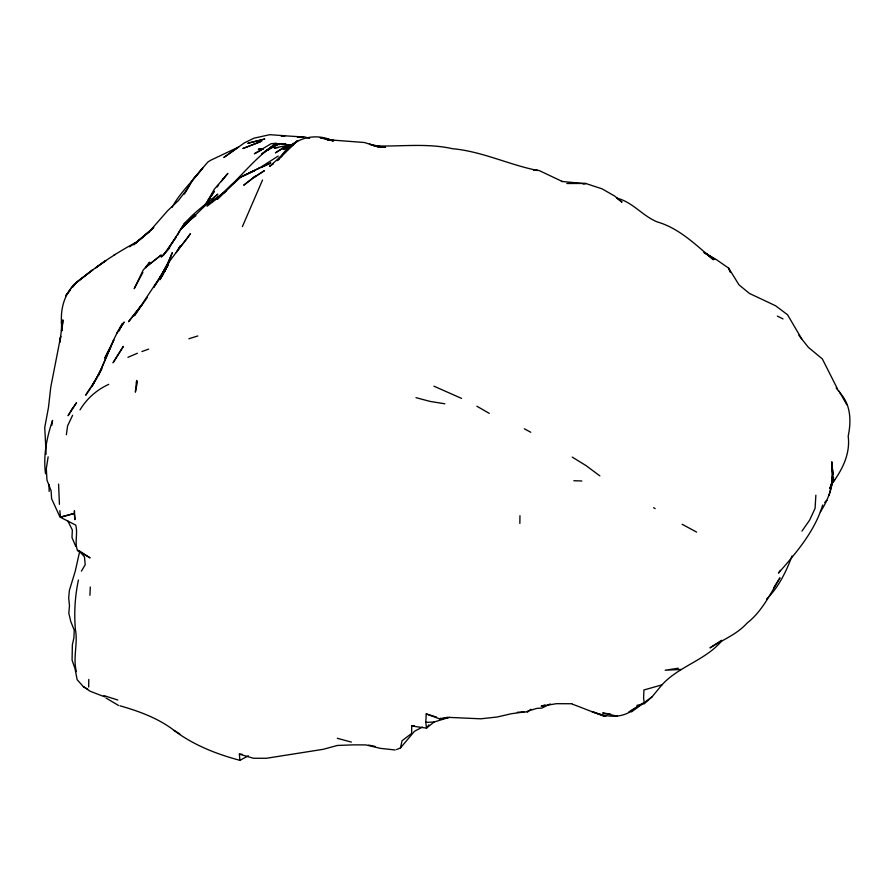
<?xml version="1.0" encoding="UTF-8"?>
<svg xmlns="http://www.w3.org/2000/svg" width="895" height="895" viewBox="0 0 895 895"><rect width="100%" height="100%" fill="white"/><g stroke="black" fill="none" stroke-linecap="round" stroke-linejoin="round"><path stroke-width="1.34" d="M62.035 330.501L62.885 319.884L62.628 323.833M414.441 725.655L411.678 725.99L411.666 733.419L402.045 740.758L400.479 747.929L396.552 749.551M829.005 495.427L832.227 482.998L831.813 461.775L832.786 474.719L832.35 468.342C834.532 483.792 828.636 499.13 820.346 511.918M61.486 330.77L61.576 321.506L61.598 323.565C60.133 307.231 65.525 290.237 79.051 280.336C96.783 266.352 115.31 253.363 135.29 242.791M58.578 484.106L59.428 504.31M88.683 687.036L88.784 679.394M519.961 515.766L519.861 523.418M89.925 595.309L90.305 587.008M411.678 725.99L426.49 728.127L425.796 722.354L426.233 713.93L436.503 717.063M815.871 495.192L815.076 508.382L809.639 520.118L801.942 531.127M829.989 488.681L832.227 482.998L832.686 476.095M59.808 342.405L62.035 325.388L62.046 330.691M60.054 341.677L60.726 336.196L50.769 387.155L48.464 407.527L44.75 427.452L46.115 454.212M66.353 434.69L67.606 425.852L72.618 415.258M51.832 425.248L52.57 420.37C46.708 437.655 43.139 455.477 45.522 473.779M78.436 579.982C74.945 596.26 74.005 612.985 75.393 629.509C78.1 643.326 72.708 657.803 76.377 671.586M48.14 456.864L46.316 468.566L46.965 480.067L51.127 490.863L51.586 498.66L59.752 516.538M831.936 478.724L832.507 476.05M79.677 551.409L75.281 571.122L69.396 590.364L68.691 597.804L69.474 605.702L68.825 613.153L70.727 621.41L74.24 630.169L73.916 637.732L72.361 644.903L72.081 660.13L75.012 668.699L77.171 679.741L83.369 686.644L90.048 691.208L104.793 696.892M830.079 488.2L833.547 477.639L830.124 488.099L832.227 482.998M791.997 556.019C786.179 571.692 778.661 587.198 766.579 599.046M822.706 505.004C814.685 531.406 796.304 552.741 778.449 573.102L780.395 570.361M242.411 226.58L262.537 180.007M119.102 330.949L122.525 323.431C112.199 339.641 106.606 358.101 98.36 375.363L101.694 368.762L91.704 386.718L97.689 376.504M98.36 375.363L113.81 339.91L112.647 342.337M111.483 344.765L104.771 358.168L110.421 347.204M161.872 276.41L170.833 258.129L163.74 272.964M91.704 386.718L101.694 368.762M184.437 194.081L193.577 178.597L207.897 161.995L210.694 160.25L238.708 146.981L223.828 157.464L244.458 142.842L253.99 138.177L269.787 134.686L285.035 135.783L280.996 135.85M162.006 275.671L168.092 264.92L161.223 277.148M207.595 202.348L210.056 198.019M208.546 200.614L209.911 198.231M171.997 207.45C179.929 192.694 192.604 181.293 202.751 168.036L191.619 181.293L186.641 189.852L178.295 200.67L167.611 210.75L149.174 231.827L133.668 244.794L153.783 227.498L138.602 240.408L129.685 246.807M107.366 353.201L110.633 347.517M177.523 235.24C185.712 217.127 203.467 206.801 217.821 194.148L211.488 199.619M831.242 484.564C841.882 470.759 850.552 454.168 848.191 436.145C851.413 420.874 850.899 404.283 839.465 392.323M163.136 274.317L159.97 279.71L169.312 261.553L190.467 233.662L187.928 237.343M81.423 571.167L85.215 564.7L84.443 556.802L78.805 550.514L77.507 550.537C74.33 542.571 78.066 533.498 75.739 525.108L60.424 517.299L59.864 510.665M176.281 252.58L180.398 245.812L177.389 250.656L187.29 238.271M184.157 223.884L194.786 215.158L184.157 223.884L168.942 247.859L176.337 236.739L164.199 254.023L169.681 247.68L161.29 256.988L164.389 254.337M165.127 269.775L153.783 287.306L166.94 266.911M168.137 264.998L134.362 315.734L147.272 297.464M204.731 205.347L214.352 191.25L207.897 200.569L214.341 189.158L223.481 178.586L222.43 179.626M120.008 328.42L124.159 322.066L116.853 333.208M95.317 380.196L85.663 395.221L90.63 388.139M142.864 272.449L134.216 288.671L143.043 270.357L149.655 262.19L145.885 267.885M211.287 195.848L212.764 193.622M217.183 186.954L218.66 184.728M268.489 149.935L269.988 147.709L276.991 143.67L283.961 143.659L288.436 145.337M204.977 205.559L208.009 201.185L203.053 206.902M773.851 587.59L779.959 577.834C770.427 593.777 762.025 611.498 747.045 623.121C736.865 634.499 722.489 639.88 709.97 647.89L721.515 640.317M636.871 705.417L644.411 703.604L652.119 696.769L661.942 684.865M428.828 724.872L426.49 728.127L434.019 722.052L449.379 717.287M830.649 485.325L834.699 479.877M268.522 149.644L274.922 143.368L271.095 143.692L254.393 153.761L261.463 150.036M69.967 290.539L65.704 295.775L73.692 284.845L92.867 269.775L76.78 282.149L72.517 287.384M221.177 181.64L227.889 173.384L222.933 179.134M400.479 747.929L414.519 731.249L422.518 727.064M662.199 684.608C678.969 666.26 705.629 660.174 721.885 640.742M281.108 156.659C291.938 138.77 314.111 131.654 333.186 140.974L320.209 137.673L334.103 140.582L327.76 139.833M207.092 206.23L221.289 195.188L217.205 199.406L240.319 177.355L259.248 168.081L240.319 177.355L231.178 185.041L221.289 195.188L211.444 201.822C233.684 186.619 249.011 163.416 270.626 147.44M279.218 158.616L277.338 160.574L297.464 140.694L286.31 150.628L278.311 159.165L282.373 155.148L269.451 166.425L273.445 163.83M566.837 183.509L585.643 183.453L602.066 188.845L614.708 196.094L622.014 202.158L616.968 198.175C632.687 202.069 642.431 215.863 657.187 221.893C679.417 228.292 696.165 245.219 713.416 259.751L705.797 253.319L714.881 259.427L703.94 252.446L716.559 259.751L728.698 268.176L738.979 284.834L749.417 293.426L775.607 305.777L787.522 314.738L801.819 339.093L808.297 347.26L822.36 358.973L837.642 389.213M79.991 409.91C86.849 398.566 96.638 389.884 108.765 384.335M206.219 204.172L209.385 201.431M517.288 712.286L527.714 711.861L530.847 709.209M135.738 243.06L149.174 231.827M652.119 696.769L645.53 701.691M268.813 148.749L261.62 154.153L270.693 147.406M195.871 215.661L189.393 220.461L181.305 228.762L205.089 205.716L219.42 196.665M631.445 711.939L643.706 702.944M211.444 201.822L226.222 191.083L222.844 193.51M260.926 167.51L270.805 162.957L258.588 168.573L278.2 156.054M630.662 711.122L642.107 703.862M628.872 711.917L643.684 702.832M631.445 711.111C611.912 723.35 591.349 710.63 572.386 704.231M115.22 254.37L113.732 255.232M260.49 141.79L242.847 148.548L261.754 141.074M279.083 143.703L264.998 151.456L279.083 143.703L292.217 145.337M120.019 705.808C139.072 711.268 158.158 718.159 174.022 730.342L174.122 730.454C193.342 745.009 216.735 754.216 239.894 760.314L248.374 755.816M550.257 703.962L541.9 708.068L536.843 708.393L527.244 711.301L527.714 711.861M297.632 141.276L283.167 149.476L288.201 147.854M127.918 357.329L137.416 353.245M141.913 351.545L148.648 349.117M544.977 704.902L541.229 706.189L556.332 703.694L572.039 703.738M188.856 338.769L197.806 335.949M661.797 684.899L643.908 690L643.583 698.167L644.411 703.604M60.289 517.075L74.296 513.45L74.43 510.743L74.923 519.626L74.296 513.45L60.424 517.299L62.437 517.131M447.813 717.219L439.814 718.953L426.233 713.93M678.309 668.218L665.175 670.232L680.927 669.46M583.104 183.833L585.643 183.453M523.933 711.995L511.19 713.762L497.24 716.996L480.749 718.808L449.614 717.41L439.814 718.953L442.924 719.021L440.362 718.237M291.927 144.598L274.15 147.988L278.088 147.641M263.331 148.783L258.353 149.23L263.275 148.95M281.332 135.581L303.383 136.991L298.18 137.047M425.796 722.354L434.019 722.052M297.341 136.991L304.3 136.834L309.648 138.367M374.58 145.885C400.624 146.769 426.758 142.909 452.49 148.704C482.058 151.367 508.729 164.725 537.571 170.453L533.465 169.983M573.829 480.738L581.806 480.973M561.467 181.416L585.386 183.699M239.894 760.314L239.379 754.138L241.918 754.228M326.888 139.654L364.41 142.506L379.279 147.172L369.523 144.24L383.921 147.328L374.378 146.053M378.775 146.556L385.555 147.295L379.234 146.567M534.091 169.983L539.148 170.531L562.485 181.584M395.198 749.976L380.174 748.332L365.91 744.909L353.357 744.864L337.381 745.457L323.173 749.316L266.24 758.3L253.352 758.255L239.379 754.138M374.177 145.986L376.705 146.277M610.58 714.109L602.693 713.002L617.091 716.112M444.826 403.779L430.115 401.419L415.985 397.66M368.762 745.11L375.072 746.419M337.292 738.285L351.388 742.1M103.909 695.583L117.748 700.013M605.848 716.347L591.975 711.615L604.405 716.38M289.007 145.639L283.961 143.659L287.832 145.236M433.896 386.159L461.585 398.409M279.262 144.733L275.649 143.144L277.014 144.867M777.375 316.103L783.035 318.944M682.091 524.269L696.612 532.089M524.336 428.794L530.78 432.274M118.565 705.484L106.013 698.033M476.856 406.218L489.252 413.356M83.369 686.644L87.699 689.128M77.507 550.537L90.104 557.887L78.805 550.514M572.241 457.11L586.057 465.613L599.851 475.871M174.122 730.454L179.828 733.967M653.596 507.666L655.14 508.628M798.832 335.233L801.819 339.093M836.143 387.837L838.637 391.204M839.074 391.093L846.782 404.708M67.852 520.957L72.35 530.03L71.992 537.582L75.762 546.42M48.968 484.408L49.158 491.456M136.387 382.355L135.38 392.144L137.382 381.986L136.666 380.464L136.387 382.355M172.254 252.793L164.49 271.453L172.254 252.793M169.826 259.695L159.847 277.651L169.826 259.695M71.947 409.261L68.042 415.694L76.522 402.739L71.947 409.261M117.044 356.389L113.038 362.788L123.365 346.376L117.044 356.389M141.913 304.669L128.634 321.596L141.913 304.669M826.734 500.484L824.989 502.487L826.734 500.484M149.017 264.573L145.863 267.213L161.279 254.985L149.017 264.573M250.712 179.761L243.708 185.22L255.332 176.259L250.712 179.761M100.329 264.461L95.765 267.784L106.013 260.467L100.329 264.461M264.439 170.643L253.52 177.702L264.439 170.643M287.34 145.258L275.414 152.844L288.112 144.956L287.34 145.258M292.911 145.001L290.539 146.187L292.967 145.012M253.598 170.99L243.82 175.577L254.605 170.542L253.598 170.99M249.794 142.641L247.792 143.368L264.808 139.016L249.794 142.641M730.242 271.946L728.687 268.187L730.242 271.946"/></g></svg>
